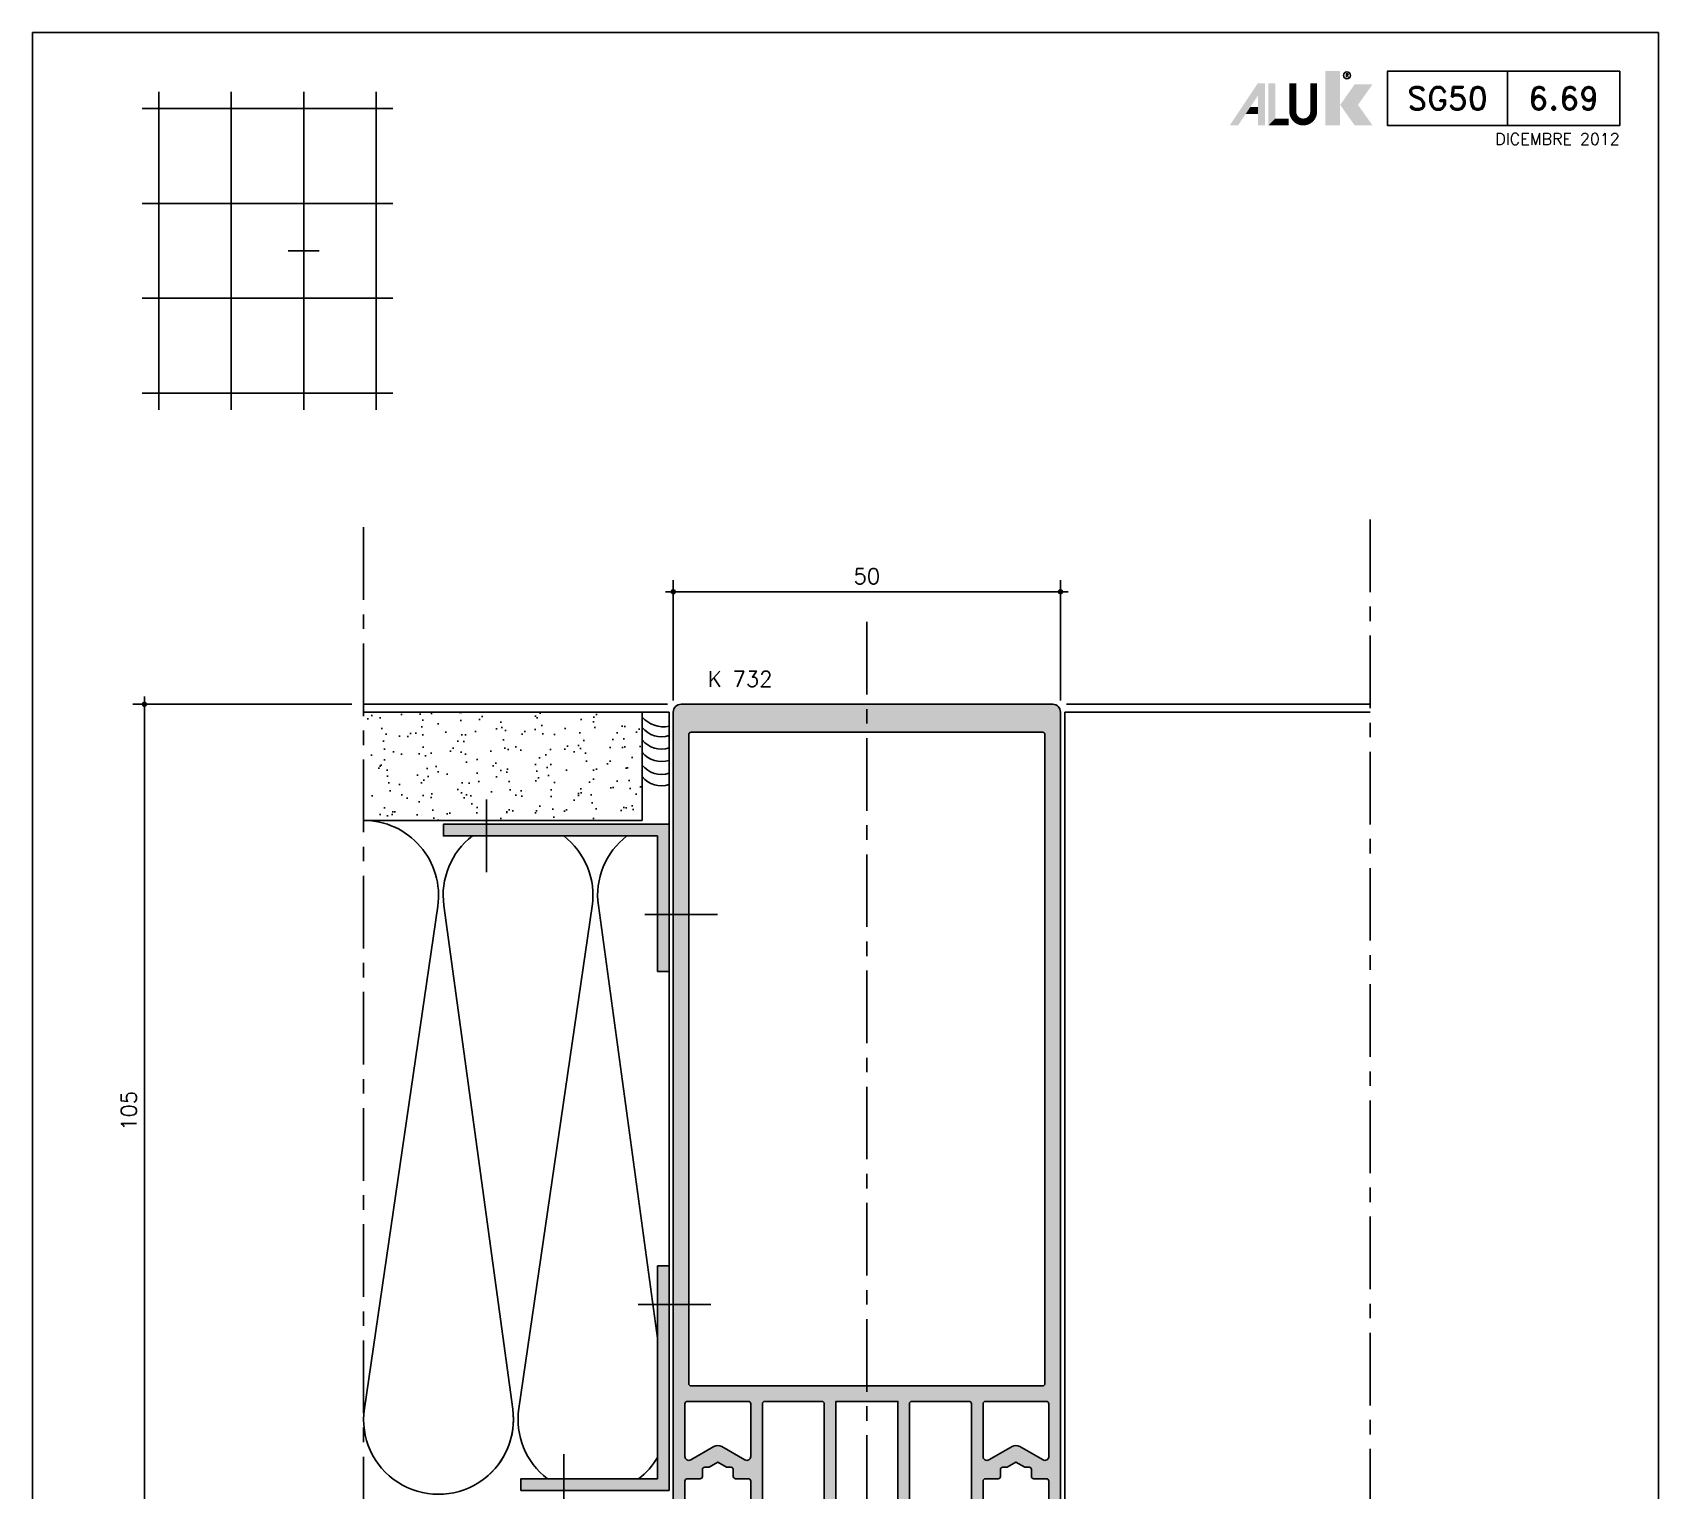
# Model space of a CAD drawing. Extents: x 0 to 1130, y -960 to 577.
# Drawn here: x 230 to 440, y -531.2 to -343 of the extents above; entities that cross this region are included whole.
import ezdxf
from ezdxf.enums import TextEntityAlignment as Align

# ---------------------------------------------------------------- set-up
doc = ezdxf.new("R2010")
doc.units = 0
doc.header["$LTSCALE"] = 7.5
doc.header["$MEASUREMENT"] = 0
doc.linetypes.add('CENTER', pattern=[2, 1.25, -0.25, 0.25, -0.25])
doc.layers.get('0').update_dxf_attribs({"linetype": 'CONTINUOUS'})
doc.layers.get('DEFPOINTS').update_dxf_attribs({"linetype": 'CONTINUOUS'})
for name, color, linetype in [('ASSI', 1, 'CENTER'), ('FILL', 8, 'CONTINUOUS'), ('FINE', 7, 'CONTINUOUS'), ('GROSSA', 4, 'CONTINUOUS'), ('MARCHIO', 7, 'CONTINUOUS'), ('QUOTE', 254, 'CONTINUOUS'), ('TESTO', 2, 'CONTINUOUS'), ('TRATTEGGI', 140, 'CONTINUOUS')]:
    doc.layers.add(name, color=color, linetype=linetype)
doc.styles.add('RD', font='ROMAND.SHX', dxfattribs={"height": 3})
doc.styles.get("Standard").update_dxf_attribs({"font": 'romans.shx'})
doc.dimstyles.new('SCALA_1-1$0', dxfattribs={"dimtxt": 2, "dimasz": 1, "dimexe": 1.5, "dimexo": 1.5, "dimgap": 1, "dimtad": 3, "dimdsep": 46, "dimtxsty": 'Standard', "dimblk1": 'PUNTO', "dimblk2": 'PUNTO', "dimsah": 1, "dimcen": 0.09, "dimclrt": 2, "dimadec": 0, "dimazin": 0, "dimtfac": 0.7, "dimtmove": 0, "dimatfit": 3, "dimldrblk": 'PUNTO', "dimfxl": 1, "dimtolj": 2, "dimarcsym": 0})

# ---------------------------------------------------------------- blocks, each defined once
blk = doc.blocks.new('PUNTO')
blk.add_line((-1, 0), (1, 0))
at = {"const_width": 0.35}
blk.add_lwpolyline([(-0.175, 0, 1), (0.175, 0, 1)], format="xyb", close=True, dxfattribs=at)
blk = doc.blocks.new('*D184')
at = {"layer": 'DEFPOINTS', "color": 0, "transparency": 16777216}
for p in [(362.76, -415.2), (312.76, -430.73), (362.76, -430.73)]:
    blk.add_point(p, dxfattribs=at)
at = {"layer": 'QUOTE', "color": 0, "lineweight": -2, "transparency": 16777216}
for p, q in [((312.76, -429.23), (312.76, -413.7)), ((362.76, -429.23), (362.76, -413.7)), ((313.76, -415.2), (361.76, -415.2))]:
    blk.add_line(p, q, dxfattribs=at)
at = {"layer": 'QUOTE', "color": 0, "lineweight": -2, "transparency": 16777216, "rotation": 180}
blk.add_blockref('PUNTO', (312.76, -415.2), dxfattribs=at)
at = {"layer": 'QUOTE', "color": 0, "lineweight": -2, "transparency": 16777216}
blk.add_blockref('PUNTO', (362.76, -415.2), dxfattribs=at)
at = {"layer": 'QUOTE', "color": 2, "transparency": 16777216, "insert": (337.76, -413.2), "char_height": 2, "attachment_point": 5}
blk.add_mtext('\\A2;50', dxfattribs=at)
blk = doc.blocks.new('*D183')
at = {"layer": 'DEFPOINTS', "color": 0, "transparency": 16777216}
for p in [(244.45, -429.73), (272.76, -429.73), (262.61, -534.73)]:
    blk.add_point(p, dxfattribs=at)
at = {"layer": 'QUOTE', "color": 0, "lineweight": -2, "transparency": 16777216}
for p, q in [((271.26, -429.73), (242.95, -429.73)), ((244.45, -533.73), (244.45, -430.73)), ((261.11, -534.73), (242.95, -534.73))]:
    blk.add_line(p, q, dxfattribs=at)
for p, rotation in [((244.45, -429.73), 90), ((244.45, -534.73), 270)]:
    blk.add_blockref('PUNTO', p, dxfattribs=dict(at, rotation=rotation))
at = {"layer": 'QUOTE', "color": 2, "transparency": 16777216, "insert": (242.45, -482.23), "char_height": 2, "attachment_point": 5, "rotation": 90}
blk.add_mtext('\\A2;105', dxfattribs=at)
blk = doc.blocks.new('NMD')
at = {"layer": 'MARCHIO'}
blk.add_line((-19.5, -12), (-19.5, -5), dxfattribs=at)
at = {"layer": 'MARCHIO', "const_width": 0.894}
blk.add_lwpolyline([(-44.53, -6.56), (-44.53, -10.2, -1), (-47.23, -10.2), (-47.23, -6.56)], format="xyb", dxfattribs=at)
at = {"layer": 'MARCHIO'}
blk.add_lwpolyline([(-5, -12), (-35, -12), (-35, -5), (-5, -5)], close=True, dxfattribs=at)
blk.add_circle((-40.23, -5.53), 0.442, dxfattribs=at)
for points in [[(-43.01, -4.96), (-41.13, -4.96), (-43.01, -12), (-41.13, -12)], [(-55.38, -12), (-54.31, -12), (-51.75, -6.56), (-51.73, -8.14)], [(-51.75, -6.56), (-51.73, -8.14), (-50.84, -6.56), (-50.84, -12)], [(-51.73, -12), (-50.84, -12), (-51.73, -8.14)], [(-50.38, -6.56), (-49.49, -6.56), (-50.38, -12), (-49.49, -11.11)], [(-39.23, -6.68), (-36.93, -6.68), (-41.11, -9.34), (-38.81, -9.34)], [(-52.73, -9.63), (-53.33, -10.53), (-51.73, -9.63), (-51.73, -10.53)], [(-41.11, -9.34), (-38.81, -9.34), (-39.23, -12), (-36.93, -12)], [(-49.49, -11.11), (-50.38, -12), (-47.77, -11.11), (-47.77, -12)]]:
    blk.add_solid(points, dxfattribs=at)
blk.add_text('R', height=0.444, dxfattribs=at).set_placement((-40.23, -5.53), align=Align.MIDDLE)
at = {"layer": 'MARCHIO', "color": 2, "style": 'RD'}
for tag, p in [('SERIE', (-27.25, -8.5)), ('PAG', (-12.25, -8.5))]:
    blk.add_attdef(tag, text='', height=3, dxfattribs=at).set_placement(p, align=Align.MIDDLE)
at = {"layer": 'MARCHIO', "color": 2}
blk.add_attdef('REVISIONE', text='', height=1.5, dxfattribs=at).set_placement((-5, -14.5), align=Align.RIGHT)

msp = doc.modelspace()

# ---------------------------------------------------------------- hatches: boundary and pattern name
at = {"layer": 'FILL'}
h = msp.add_hatch(color=253, dxfattribs=at)
edge = h.paths.add_edge_path(flags=16)
edge.add_arc((315.0631, -433.627), 0.3, 90, 180)
edge.add_line((314.7631, -433.627), (314.7631, -517.427))
edge.add_arc((315.0631, -517.427), 0.3, 180, 270)
edge.add_line((315.0631, -517.727), (360.4631, -517.727))
edge.add_arc((360.4631, -517.427), 0.3, 270, 360)
edge.add_line((360.7631, -517.427), (360.7631, -433.627))
edge.add_arc((360.4631, -433.627), 0.3, 0, 90)
edge.add_line((360.4631, -433.327), (315.0631, -433.327))
edge = h.paths.add_edge_path()
edge.add_line((322.4631, -533.527), (321.5631, -533.527))
edge.add_arc((321.5631, -533.827), 0.3, 90, 180)
edge.add_line((321.2631, -533.827), (321.2631, -533.9028))
edge.add_arc((321.5631, -533.9028), 0.3, 180, 225)
edge.add_line((321.351, -534.1149), (321.8752, -534.6392))
edge.add_arc((322.0874, -534.427), 0.3, 225, 270)
edge.add_line((322.0874, -534.727), (323.9631, -534.727))
edge.add_arc((323.9631, -534.427), 0.3, 270, 360)
edge.add_line((324.2631, -534.427), (324.2631, -520.027))
edge.add_arc((324.5631, -520.027), 0.3, 90, 180, ccw=False)
edge.add_line((324.5631, -519.727), (331.9631, -519.727))
edge.add_arc((331.9631, -520.027), 0.3, 0, 90, ccw=False)
edge.add_line((332.2631, -520.027), (332.2631, -534.427))
edge.add_arc((332.5631, -534.427), 0.3, 180, 270)
edge.add_line((332.5631, -534.727), (333.1631, -534.727))
edge.add_arc((333.1631, -535.027), 0.3, 0, 90, ccw=False)
edge.add_line((333.4631, -535.027), (333.4631, -535.6753))
edge.add_arc((333.1631, -535.6753), 0.3, -75, 0, ccw=False)
edge.add_line((333.2407, -535.9651), (332.4854, -536.1675))
edge.add_arc((332.5631, -536.4572), 0.3, 105, 180)
edge.add_line((332.2631, -536.4572), (332.2631, -554.427))
edge.add_arc((332.5631, -554.427), 0.3, 180, 270)
edge.add_line((332.5631, -554.727), (333.8631, -554.727))
edge.add_line((333.8631, -554.727), (334.5631, -554.027))
edge.add_line((334.5631, -554.027), (334.5631, -553.527))
edge.add_line((334.5631, -553.527), (333.4631, -553.527))
edge.add_line((333.4631, -553.527), (333.4631, -552.055))
edge.add_line((333.4631, -552.055), (335.7631, -550.727))
edge.add_line((335.7631, -550.727), (335.7631, -538.727))
edge.add_arc((337.7631, -538.727), 2, 0, 180, ccw=False)
edge.add_line((339.7631, -538.727), (339.7631, -550.727))
edge.add_line((339.7631, -550.727), (342.0631, -552.055))
edge.add_line((342.0631, -552.055), (342.0631, -553.527))
edge.add_line((342.0631, -553.527), (340.9631, -553.527))
edge.add_line((340.9631, -553.527), (340.9631, -554.027))
edge.add_line((340.9631, -554.027), (341.6631, -554.727))
edge.add_line((341.6631, -554.727), (342.9631, -554.727))
edge.add_arc((342.9631, -554.427), 0.3, 270, 360)
edge.add_line((343.2631, -554.427), (343.2631, -536.4572))
edge.add_arc((342.9631, -536.4572), 0.3, 360, 435)
edge.add_line((343.0407, -536.1675), (342.2854, -535.9651))
edge.add_arc((342.3631, -535.6753), 0.3, 180, 255, ccw=False)
edge.add_line((342.0631, -535.6753), (342.0631, -535.527))
edge.add_line((342.0631, -535.527), (342.0631, -535.027))
edge.add_arc((342.3631, -535.027), 0.3, 90, 180, ccw=False)
edge.add_line((342.3631, -534.727), (342.9631, -534.727))
edge.add_arc((342.9631, -534.427), 0.3, 270, 360)
edge.add_line((343.2631, -534.427), (343.2631, -520.027))
edge.add_arc((343.5631, -520.027), 0.3, 90, 180, ccw=False)
edge.add_line((343.5631, -519.727), (350.9631, -519.727))
edge.add_arc((350.9631, -520.027), 0.3, 0, 90, ccw=False)
edge.add_line((351.2631, -520.027), (351.2631, -534.427))
edge.add_arc((351.5631, -534.427), 0.3, 180, 270)
edge.add_line((351.5631, -534.727), (353.4388, -534.727))
edge.add_arc((353.4388, -534.427), 0.3, 270, 315)
edge.add_line((353.651, -534.6392), (354.1752, -534.1149))
edge.add_arc((353.9631, -533.9028), 0.3, 315, 360)
edge.add_line((354.2631, -533.9028), (354.2631, -533.827))
edge.add_arc((353.9631, -533.827), 0.3, 0, 90)
edge.add_line((353.9631, -533.527), (353.0631, -533.527))
edge.add_arc((353.0631, -533.227), 0.3, 180, 270, ccw=False)
edge.add_line((352.7631, -533.227), (352.7631, -530.027))
edge.add_arc((353.0631, -530.027), 0.3, 90, 180, ccw=False)
edge.add_line((353.0631, -529.727), (354.7131, -529.727))
edge.add_arc((354.7131, -529.427), 0.3, 270, 360)
edge.add_line((355.0131, -529.427), (355.0131, -528.527))
edge.add_arc((355.3131, -528.527), 0.3, 90, 180, ccw=False)
edge.add_line((355.3131, -528.227), (355.8791, -528.227))
edge.add_line((355.8791, -528.227), (357.0131, -527.5723))
edge.add_line((357.0131, -527.5723), (358.1471, -528.227))
edge.add_line((358.1471, -528.227), (358.7131, -528.227))
edge.add_arc((358.7131, -528.527), 0.3, 0, 90, ccw=False)
edge.add_line((359.0131, -528.527), (359.0131, -529.427))
edge.add_arc((359.3131, -529.427), 0.3, 180, 270)
edge.add_line((359.3131, -529.727), (360.9631, -529.727))
edge.add_arc((360.9631, -530.027), 0.3, 0, 90, ccw=False)
edge.add_line((361.2631, -530.027), (361.2631, -533.227))
edge.add_arc((360.9631, -533.227), 0.3, 270, 360, ccw=False)
edge.add_line((360.9631, -533.527), (360.0631, -533.527))
edge.add_arc((360.0631, -533.827), 0.3, 90, 180)
edge.add_line((359.7631, -533.827), (359.7631, -533.9028))
edge.add_arc((360.0631, -533.9028), 0.3, 180, 225)
edge.add_line((359.851, -534.1149), (360.3752, -534.6392))
edge.add_arc((360.5874, -534.427), 0.3, 225, 270)
edge.add_line((360.5874, -534.727), (362.4631, -534.727))
edge.add_arc((362.4631, -534.427), 0.3, 270, 360)
edge.add_line((362.7631, -534.427), (362.7631, -430.727))
edge.add_arc((361.7631, -430.727), 1, 360, 450)
edge.add_line((361.7631, -429.727), (313.7631, -429.727))
edge.add_arc((313.7631, -430.727), 1, 90, 180)
edge.add_line((312.7631, -430.727), (312.7631, -534.427))
edge.add_arc((313.0631, -534.427), 0.3, 180, 270)
edge.add_line((313.0631, -534.727), (314.9388, -534.727))
edge.add_arc((314.9388, -534.427), 0.3, 270, 315)
edge.add_line((315.151, -534.6392), (315.6752, -534.1149))
edge.add_arc((315.4631, -533.9028), 0.3, 315, 360)
edge.add_line((315.7631, -533.9028), (315.7631, -533.827))
edge.add_arc((315.4631, -533.827), 0.3, 0, 90)
edge.add_line((315.4631, -533.527), (314.5631, -533.527))
edge.add_arc((314.5631, -533.227), 0.3, 180, 270, ccw=False)
edge.add_line((314.2631, -533.227), (314.2631, -530.027))
edge.add_arc((314.5631, -530.027), 0.3, 90, 180, ccw=False)
edge.add_line((314.5631, -529.727), (316.2131, -529.727))
edge.add_arc((316.2131, -529.427), 0.3, 270, 360)
edge.add_line((316.5131, -529.427), (316.5131, -528.527))
edge.add_arc((316.8131, -528.527), 0.3, 90, 180, ccw=False)
edge.add_line((316.8131, -528.227), (317.3791, -528.227))
edge.add_line((317.3791, -528.227), (318.5131, -527.5723))
edge.add_line((318.5131, -527.5723), (319.6471, -528.227))
edge.add_line((319.6471, -528.227), (320.2131, -528.227))
edge.add_arc((320.2131, -528.527), 0.3, 0, 90, ccw=False)
edge.add_line((320.5131, -528.527), (320.5131, -529.427))
edge.add_arc((320.8131, -529.427), 0.3, 180, 270)
edge.add_line((320.8131, -529.727), (322.4631, -529.727))
edge.add_arc((322.4631, -530.027), 0.3, 0, 90, ccw=False)
edge.add_line((322.7631, -530.027), (322.7631, -533.227))
edge.add_arc((322.4631, -533.227), 0.3, -90, 0, ccw=False)
edge = h.paths.add_edge_path(flags=16)
edge.add_line((314.2631, -526.8507), (314.2631, -520.027))
edge.add_arc((314.5631, -520.027), 0.3, 90, 180, ccw=False)
edge.add_line((314.5631, -519.727), (322.4631, -519.727))
edge.add_arc((322.4631, -520.027), 0.3, 0, 90, ccw=False)
edge.add_line((322.7631, -520.027), (322.7631, -526.8507))
edge.add_arc((322.2631, -526.8507), 0.5, -120, 0, ccw=False)
edge.add_line((322.0131, -527.2837), (319.0131, -525.5516))
edge.add_arc((318.5131, -526.4176), 1, 60, 120)
edge.add_line((318.0131, -525.5516), (315.0131, -527.2837))
edge.add_arc((314.7631, -526.8507), 0.5, 180, 300, ccw=False)
edge = h.paths.add_edge_path(flags=16)
edge.add_line((341.7631, -532.727), (341.7631, -519.727))
edge.add_line((341.7631, -519.727), (333.7631, -519.727))
edge.add_line((333.7631, -519.727), (333.7631, -532.727))
edge.add_arc((334.2631, -532.727), 0.5, 180, 270)
edge.add_line((334.2631, -533.227), (341.2631, -533.227))
edge.add_arc((341.2631, -532.727), 0.5, 270, 360)
edge = h.paths.add_edge_path(flags=16)
edge.add_arc((357.0131, -526.4176), 1, 60, 120, ccw=False)
edge.add_line((357.5131, -525.5516), (360.5131, -527.2837))
edge.add_arc((360.7631, -526.8507), 0.5, 240, 360)
edge.add_line((361.2631, -526.8507), (361.2631, -520.027))
edge.add_arc((360.9631, -520.027), 0.3, 0, 90)
edge.add_line((360.9631, -519.727), (353.0631, -519.727))
edge.add_arc((353.0631, -520.027), 0.3, 90, 180)
edge.add_line((352.7631, -520.027), (352.7631, -526.8507))
edge.add_arc((353.2631, -526.8507), 0.5, 180, 300)
edge.add_line((353.5131, -527.2837), (356.5131, -525.5516))
h = msp.add_hatch(dxfattribs=at)
h.set_pattern_fill('AR-SAND', color=256, scale=2, angle=90, style=0)
h.set_pattern_definition([(127.5, (240.1977, -639.654), (-3.853648, -0.125987), [0, -3.04, 0, -3.4, 0, -3.25]), (97.5, (240.1977, -639.654), (-5.64429, 3.53955), [0, -1.64, 0, -2.74, 0, -1.05]), (57.5, (240.1977, -642.114), (-0.01132, 6.228284), [0, -1, 0, -3.6, 0, -4.7]), (47.5, (240.198, -642.114), (-1.75535, 6.01225), [0, -0.5, 0, -2.36, 0, -2.7])])
h.paths.add_polyline_path([(273.0692, -430.727), (273.0692, -444.727), (276.5996, -444.727, -0.07274645), (278.4666, -444.727), (308.7338, -444.727), (308.7338, -430.727)])
for points in [[(310.7166, -464.227), (310.7166, -446.727), (283.0692, -446.727), (283.0692, -445.227), (312.2166, -445.227), (312.2166, -464.227)], [(310.7166, -502.227), (310.7166, -529.727), (293.0692, -529.727), (293.0692, -531.227), (312.2166, -531.227), (312.2166, -502.227)]]:
    msp.add_hatch(color=253, dxfattribs=at).paths.add_polyline_path(points)

# ---------------------------------------------------------------- linework, layer by layer
at = {"layer": 'ASSI'}
for p, q in [((272.7631, -406.8696), (272.7631, -584.7332)), ((402.7631, -405.8697), (402.7631, -587.7333)), ((337.7768, -419.1045), (337.7768, -584.7333)), ((288.6292, -451.414), (288.6292, -440.6622)), ((318.4675, -456.8719), (307.7157, -456.8719)), ((317.5925, -507.227), (306.8407, -507.227)), ((298.6292, -535.914), (298.6292, -525.1622))]:
    msp.add_line(p, q, dxfattribs=at)
at = {"layer": 'FINE'}
for p, q in [((272.7631, -430.727), (312.2166, -430.727)), ((312.2166, -445.227), (312.2166, -430.727)), ((402.7631, -430.727), (363.3096, -430.727)), ((363.3096, -534.727), (363.3096, -430.727)), ((312.2166, -464.227), (312.2166, -502.227))]:
    msp.add_line(p, q, dxfattribs=at)
for points in [[(272.7631, -444.727), (308.7338, -444.727), (308.7338, -430.727), (283.0732, -430.727)], [(310.7166, -464.227), (310.7166, -446.727), (283.0692, -446.727), (283.0692, -445.227), (312.2166, -445.227), (312.2166, -464.227), (310.7166, -464.227)], [(310.7166, -502.227), (310.7166, -529.727), (293.0692, -529.727), (293.0692, -531.227), (312.2166, -531.227), (312.2166, -502.227), (310.7166, -502.227)]]:
    msp.add_lwpolyline(points, dxfattribs=at)
for centre, radius, start, end in [((311.5062, -428.9395), 3.6926, 221.34018, 281.090719), ((311.222, -430.7458), 3.1781, 218.473065, 288.237114), ((311.222, -432.3465), 3.1781, 218.473065, 288.237114), ((311.222, -433.9471), 3.1781, 218.473065, 288.237114), ((311.222, -435.6117), 3.1781, 218.473065, 288.237114), ((311.222, -437.0843), 3.1781, 218.473065, 288.237114)]:
    msp.add_arc(centre, radius, start, end, dxfattribs=at)
at = {"layer": 'GROSSA'}
for points in [[(362.7631, -534.427), (362.7631, -430.727, 0.41421356), (361.7631, -429.727), (313.7631, -429.727, 0.41421356), (312.7631, -430.727), (312.7631, -534.427, 0.41421356)], [(324.2631, -534.427), (324.2631, -520.027, -0.41421356), (324.5631, -519.727), (331.9631, -519.727, -0.41421356), (332.2631, -520.027), (332.2631, -534.427, 0.41421356)], [(343.2631, -534.427), (343.2631, -520.027, -0.41421356), (343.5631, -519.727), (350.9631, -519.727, -0.41421356), (351.2631, -520.027), (351.2631, -534.427, 0.41421356)], [(314.2631, -533.227), (314.2631, -530.027, -0.41421356), (314.5631, -529.727), (316.2131, -529.727, 0.41421356), (316.5131, -529.427), (316.5131, -528.527, -0.41421356), (316.8131, -528.227), (317.3791, -528.227), (318.5131, -527.5723), (319.6471, -528.227), (320.2131, -528.227, -0.41421356), (320.5131, -528.527), (320.5131, -529.427, 0.41421356), (320.8131, -529.727), (322.4631, -529.727, -0.41421356), (322.7631, -530.027), (322.7631, -533.227, -0.41421356)], [(352.7631, -533.227), (352.7631, -530.027, -0.41421356), (353.0631, -529.727), (354.7131, -529.727, 0.41421356), (355.0131, -529.427), (355.0131, -528.527, -0.41421356), (355.3131, -528.227), (355.8791, -528.227), (357.0131, -527.5723), (358.1471, -528.227), (358.7131, -528.227, -0.41421356), (359.0131, -528.527), (359.0131, -529.427, 0.41421356), (359.3131, -529.727), (360.9631, -529.727, -0.41421356), (361.2631, -530.027), (361.2631, -533.227, -0.41421356)]]:
    msp.add_lwpolyline(points, format="xyb", dxfattribs=at)
for points in [[(315.0631, -433.327, 0.41421356), (314.7631, -433.627), (314.7631, -517.427, 0.41421356), (315.0631, -517.727), (360.4631, -517.727, 0.41421356), (360.7631, -517.427), (360.7631, -433.627, 0.41421356), (360.4631, -433.327)], [(314.2631, -526.8507), (314.2631, -520.027, -0.41421356), (314.5631, -519.727), (322.4631, -519.727, -0.41421356), (322.7631, -520.027), (322.7631, -526.8507, -0.57735027), (322.0131, -527.2837), (319.0131, -525.5516, 0.26794919), (318.0131, -525.5516), (315.0131, -527.2837, -0.57735027)], [(341.7631, -532.727), (341.7631, -519.727), (333.7631, -519.727), (333.7631, -532.727, 0.41421356), (334.2631, -533.227), (341.2631, -533.227, 0.41421356)], [(356.5131, -525.5516, -0.26794919), (357.5131, -525.5516), (360.5131, -527.2837, 0.57735027), (361.2631, -526.8507), (361.2631, -520.027, 0.41421356), (360.9631, -519.727), (353.0631, -519.727, 0.41421356), (352.7631, -520.027), (352.7631, -526.8507, 0.57735027), (353.5131, -527.2837)]]:
    msp.add_lwpolyline(points, format="xyb", close=True, dxfattribs=at)
at = {"layer": 'MARCHIO'}
msp.add_lwpolyline([(230, -640), (230, -343), (440, -343), (440, -640)], close=True, dxfattribs=at)
at = {"layer": 'QUOTE', "color": 3}
for p, q in [((246.3158, -391.7075), (246.3158, -350.6675)), ((255.6758, -391.7075), (255.6758, -350.6675)), ((265.0358, -391.7075), (265.0358, -350.6675)), ((274.3958, -391.7075), (274.3958, -350.6675)), ((244.1558, -352.8275), (276.5558, -352.8275)), ((244.1558, -365.0675), (276.5558, -365.0675)), ((244.1558, -377.3075), (276.5558, -377.3075)), ((244.1558, -389.5475), (276.5558, -389.5475))]:
    msp.add_line(p, q, dxfattribs=at)
at = {"layer": 'QUOTE', "color": 4}
msp.add_line((263.0358, -371.1875), (267.0358, -371.1875), dxfattribs=at)
at = {"layer": 'QUOTE'}
for p, q in [((272.7631, -429.727), (312.0243, -429.727)), ((402.7905, -429.727), (363.5293, -429.727))]:
    msp.add_line(p, q, dxfattribs=at)
at = {"layer": 'TRATTEGGI'}
for points in [[(292.0238, -520.7406, -1.15137879), (272.8647, -520.6538), (282.3365, -455.8002, 0.45735713), (272.7631, -444.727)], [(288.3288, -529.727, 0.26927577), (292.0238, -520.7406), (283.1274, -455.7135, -0.26927577), (286.8224, -446.727)], [(296.4974, -529.727, -0.27170596), (292.8147, -520.6538), (302.2865, -455.8002, 0.27170596), (298.6038, -446.727)], [(306.7724, -446.727, 0.26927577), (303.0774, -455.7135), (310.7166, -511.5511)]]:
    msp.add_lwpolyline(points, format="xyb", dxfattribs=at)
msp.add_arc((302.3881, -522.052), 9.675, 307.506747, 329.409347, dxfattribs=at)

# ---------------------------------------------------------------- block references
at = {"layer": 'MARCHIO'}
msp.add_blockref('NMD', (440, -343), dxfattribs=at).add_auto_attribs({'SERIE': 'SG50', 'PAG': '6.69', 'REVISIONE': 'DICEMBRE 2012'})

# ---------------------------------------------------------------- texts
at = {"layer": 'TESTO'}
msp.add_text('K 732', height=2, dxfattribs=at).set_placement((321.3945, -426.4632), align=Align.MIDDLE)

# ---------------------------------------------------------------- dimensions: what is measured, and where the dimension line sits
at = {"layer": 'QUOTE'}
dim = msp.add_linear_dim(base=(362.7631, -415.1996), p1=(312.7631, -430.727), p2=(362.7631, -430.727), dimstyle='SCALA_1-1$0', dxfattribs=at)
dim.commit()
dim.dimension.update_dxf_attribs({"geometry": '*D184', "text_midpoint": (337.7631, -413.1996)})
dim = msp.add_linear_dim(base=(244.4453, -429.727), p1=(262.6077, -534.727), p2=(272.7631, -429.727), angle=90, dimstyle='SCALA_1-1$0', dxfattribs=at)
dim.commit()
dim.dimension.update_dxf_attribs({"geometry": '*D183', "text_midpoint": (242.4453, -482.227)})

doc.saveas('drawing.dxf')
